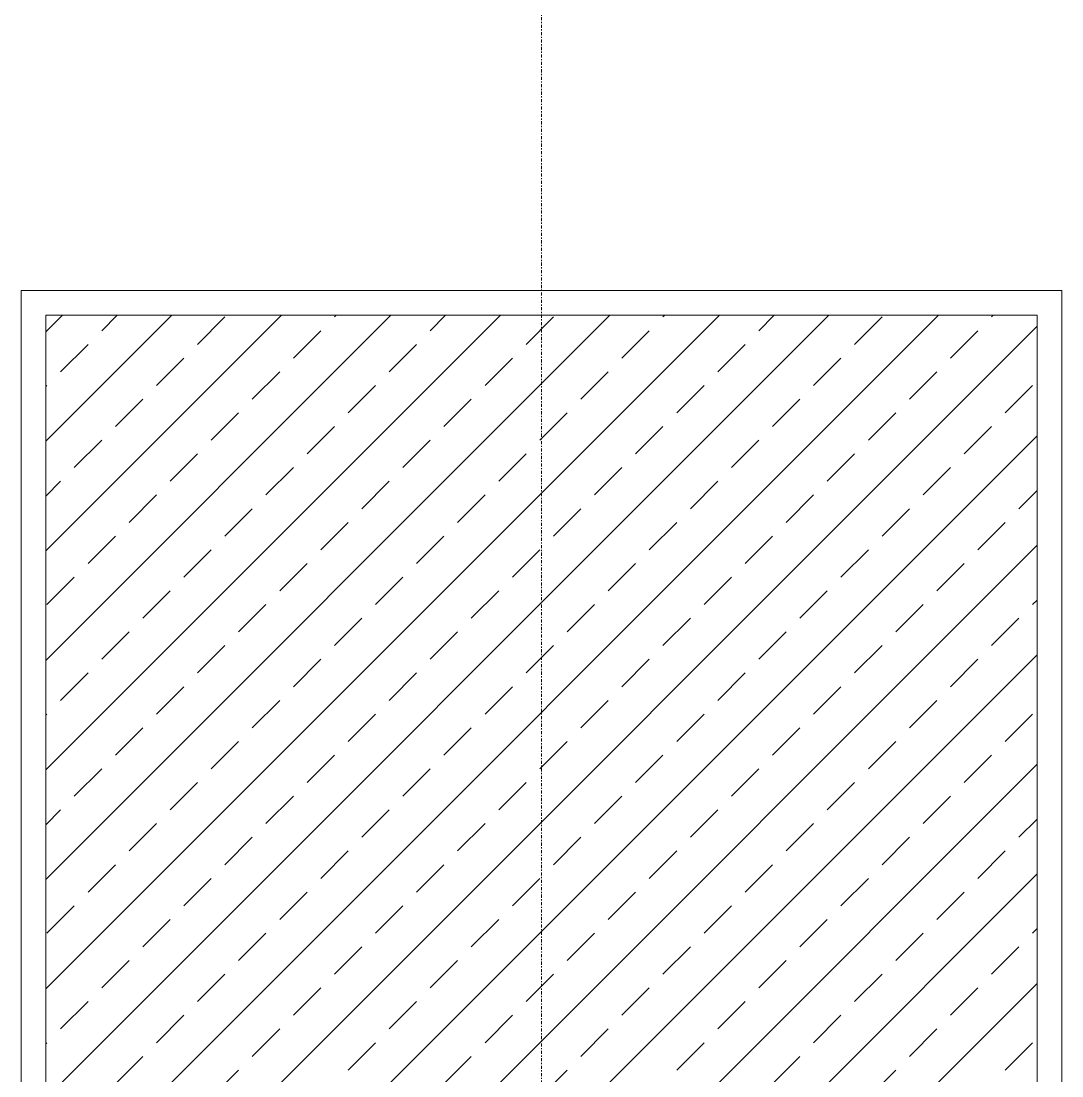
# Model space of a CAD drawing. Extents: x -1439 to 23780, y -1362 to 4476.
# Drawn here: x 13770.5 to 13854.5, y 363.6 to 448.7 of the extents above; entities that cross this region are included whole.
import ezdxf

# ---------------------------------------------------------------- set-up
doc = ezdxf.new("R2010")
doc.units = 0
doc.header["$MEASUREMENT"] = 0
doc.linetypes.add('Audi$0$DASHDOT2', pattern=[0.5, 0.25, -0.125, 0, -0.125])
doc.layers.get('0').update_dxf_attribs({"color": 9, "lineweight": 9})
for name, color, linetype, lineweight in [('Audi$0$01', 8, 'Continuous', 9), ('Audi$0$09W', 8, 'Continuous', 9), ('Audi$0$14', 8, 'Continuous', 9), ('Audi$0$24', 8, 'Audi$0$DASHDOT2', 9)]:
    doc.layers.add(name, color=color, linetype=linetype, lineweight=lineweight)

# ---------------------------------------------------------------- blocks, each defined once
blk = doc.blocks.new('Audi$0$p-kolon_80x80')
at = {"layer": 'Audi$0$09W'}
h = blk.add_hatch(dxfattribs=at)
h.set_pattern_fill('ANSI33', color=256, scale=25, style=0)
h.set_pattern_definition([(45, (-1222.5, -385), (-4.419417, 4.419417), []), (45, (-1218.0806, -385), (-4.419417, 4.419417), [3.125, -1.5625])])
h.paths.add_polyline_path([(-40, -40), (40, -40), (40, 40), (-40, 40)])
blk.add_lwpolyline([(-40, -40), (40, -40), (40, 40), (-40, 40)], close=True)
blk = doc.blocks.new('Audi$0$P-AKS_AUDI')
at = {"layer": 'Audi$0$24'}
blk.add_lwpolyline([(-2800, -2590), (-2800, 1250)], dxfattribs=at)
blk = doc.blocks.new('Audi$0$p-2. kat planı')
at = {"layer": 'Audi$0$14'}
blk.add_lwpolyline([(13770.5, 427), (13854.5, 427), (13854.5, 343), (13770.5, 343)], close=True, dxfattribs=at)
at = {"layer": 'Audi$0$01'}
blk.add_blockref('Audi$0$p-kolon_80x80', (13812.5, 385), dxfattribs=at)
at = {"layer": 'Audi$0$24'}
blk.add_blockref('Audi$0$P-AKS_AUDI', (16612.5, 2785), dxfattribs=at)

msp = doc.modelspace()

# ---------------------------------------------------------------- block references
msp.add_blockref('Audi$0$p-2. kat planı', (0, 0))

doc.saveas('drawing.dxf')
